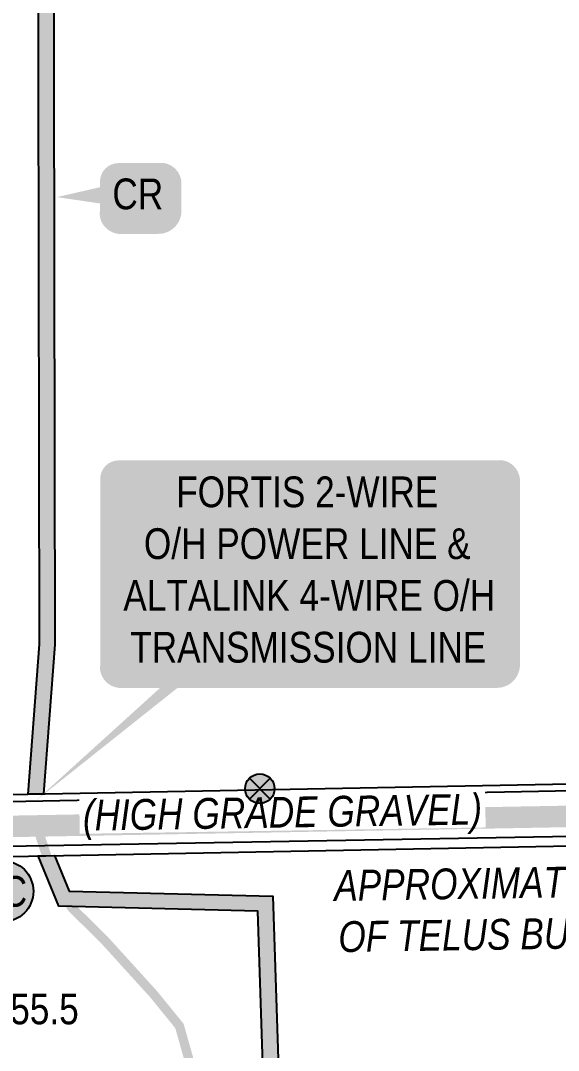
# Model space of a CAD drawing. Extents: x 72365 to 80261, y 6000112 to 6008999.
# Drawn here: x 75255.8 to 75430.7, y 6001828 to 6002162.9 of the extents above; entities that cross this region are included whole.
import ezdxf
from ezdxf.enums import TextEntityAlignment as Align

# ---------------------------------------------------------------- set-up
doc = ezdxf.new("R2010")
doc.units = 0
doc.header["$LTSCALE"] = 5
doc.header["$PDSIZE"] = 2.5
doc.linetypes.add('COOP2', pattern=[10, 5, -1, 0, -1, 0, -1, 0, -1, 0, -1])
doc.layers.get('Defpoints').update_dxf_attribs({"color": 9})
for name, color, linetype in [('AS-POWER', 104, 'foc-POWER'), ('AS-POWER-EXISTING-PP', 72, 'Continuous'), ('AS-POWER-T', 104, 'Continuous'), ('AS-ROADS', 254, 'Continuous'), ('AS-TELEPHONE', 224, 'foc-TEL'), ('AS-TELEPHONE-T', 224, 'Continuous'), ('CG-NOTES', 7, 'Continuous'), ('L-SEC', 7, 'Continuous'), ('P-APEX RECON PAY ITEMS', 240, 'Continuous'), ('P-APEX RECON-10m BUFFER', 51, 'COOP2'), ('P-APEX RECON-WORK AREA', 104, 'Continuous')]:
    doc.layers.add(name, color=color, linetype=linetype)
doc.layers.add('P-APEX RECON-TWS-T', color=104, linetype='Continuous', lineweight=9)
doc.layers.add('T-TEXT', color=48, linetype='Continuous', lineweight=18)
doc.styles.add('100L', font='ARIALN.TTF', dxfattribs={"height": 2})
doc.styles.add('175L', font='ARIALN.TTF', dxfattribs={"height": 20})
doc.styles.add('80', font='ARIALN.TTF', dxfattribs={"height": 10})
doc.styles.add('80CG', font='ARIALN.TTF', dxfattribs={"height": 10})
doc.styles.add('80LS', font='ARIALNI.TTF', dxfattribs={"height": 10})
doc.styles.add('foc-LtypeFont', font='ARIALN.TTF', dxfattribs={"height": 7.35})
doc.linetypes.add('foc-POWER', pattern='A,6,-1,["P",foc-LtypeFont,S=0.2,R=0,X=-0.625,Y=-0.75],-1.24,4', length=12.24)
doc.linetypes.add('foc-TEL', pattern='A,2,-1,["T",foc-LtypeFont,S=0.2,R=0,X=-0.425,Y=-0.75],-1.24,8', length=12.24)
doc.dimstyles.new('Compass 5 000', dxfattribs={"dimscale": 5, "dimtxt": 9, "dimasz": 2, "dimexe": 0.2, "dimexo": 0.0625, "dimgap": 0.5, "dimtad": 0, "dimtih": 1, "dimtoh": 1, "dimzin": 0, "dimdsep": 46, "dimtxsty": '80CG', "dimcen": 0.1, "dimse1": 1, "dimse2": 1, "dimclrd": 256, "dimclrt": 256, "dimaunit": 1, "dimadec": 4, "dimazin": 0, "dimtfac": 0.06, "dimtofl": 0, "dimtmove": 0, "dimatfit": 1, "dimfxl": 0.2, "dimtolj": 1, "dimtzin": 0, "dimlwd": -1, "dimarcsym": 0})

# ---------------------------------------------------------------- blocks, each defined once
blk = doc.blocks.new('POWERPOLE')
h = blk.add_hatch(color=255)
edge = h.paths.add_edge_path()
edge.add_arc((0, 0), 0.96, 0, 360)
at = {"linetype": 'Continuous'}
for p, q in [((0.679, -0.679), (-0.679, 0.679)), ((-0.679, -0.679), (0.679, 0.679))]:
    blk.add_line(p, q, dxfattribs=at)
blk.add_circle((0, 0), 0.96, dxfattribs=at)
blk = doc.blocks.new('Access_Point')
h = blk.add_hatch(color=255)
h.dxf.hatch_style = 1
edge = h.paths.add_edge_path()
edge.add_arc((0, 0), 9.99, 0, 360)
at = {"color": 170}
blk.add_circle((0, 0), 9.99, dxfattribs=at)
at = {"color": 170, "style": '175L'}
blk.add_text('AC', height=10, dxfattribs=at).set_placement((0, 0), align=Align.MIDDLE_CENTER)
blk = doc.blocks.new('*U1062')
at = {"true_color": 0xffffa8}
h = blk.add_hatch(color=51, dxfattribs=at)
edge = h.paths.add_edge_path()
edge.add_line((-6.5, -11.5), (6.5, -11.5))
edge.add_arc((6.5, -5.5), 6, 270, 360)
edge.add_line((12.5, -5.5), (12.5, 4))
edge.add_arc((6.5, 4), 6, 0, 90)
edge.add_line((6.5, 10), (-6.5, 10))
edge.add_arc((-6.5, 4), 6, 90, 180)
edge.add_line((-12.5, 4), (-12.5, -5.5))
edge.add_arc((-6.5, -5.5), 6, 180, 270)
at = {"color": 240, "flags": 128}
blk.add_lwpolyline([(-6.5, -11.5, 3, 3, 0), (6.5, -11.5, 3, 3, 0.414214), (12.5, -5.5, 3, 3, 0), (12.5, 4, 3, 0, 0.414214), (6.5, 10, 0, 0, 0), (-6.5, 10, 0, 0, 0.414214), (-12.5, 4, 0, 0, 0), (-12.5, -5.5, 0, 3, 0.414214)], format="xyseb", close=True, dxfattribs=at)
for points in [[(-26.47, -1.05, 0, 10, 0), (0, 0, 5, 5, 0)], [(5.45, -7.08, 0, 10, 0), (0, 0, 5, 5, 0)]]:
    blk.add_lwpolyline(points, format="xyseb", dxfattribs=at)
at = {"color": 4, "style": '80'}
blk.add_attdef('OTHER_001', (-14.7, -5), '', height=10, dxfattribs=at)
blk = doc.blocks.new('*D1063')
at = {"layer": 'Defpoints', "color": 0, "transparency": 16777216}
for p in [(75195.36, 6001841.99), (75200.34, 6001842.36), (75200.52, 6001839.92)]:
    blk.add_point(p, dxfattribs=at)
at = {"layer": 'P-APEX RECON-TWS-T', "transparency": 16777216}
for p, q in [((75185.57, 6001838.8), (75175.6, 6001838.05)), ((75210.5, 6001840.67), (75220.47, 6001841.42))]:
    blk.add_line(p, q, dxfattribs=at)
for points in [[(75210.37, 6001842.33), (75210.62, 6001839.01), (75200.52, 6001839.92)], [(75185.45, 6001840.46), (75185.7, 6001837.14), (75195.54, 6001839.55)]]:
    blk.add_solid(points, dxfattribs=at)
at = {"layer": 'P-APEX RECON-TWS-T', "transparency": 16777216, "insert": (75248.62, 6001841.42), "char_height": 10, "attachment_point": 5, "style": '80CG'}
blk.add_mtext('\\A1;5.0X155.5', dxfattribs=at)
blk = doc.blocks.new('*U1214')
h = blk.add_hatch(color=255)
edge = h.paths.add_edge_path()
edge.add_line((-61.5, -37), (61.5, -37))
edge.add_arc((61.5, -31), 6, 270, 360)
edge.add_line((67.5, -31), (67.5, 29.5))
edge.add_arc((61.5, 29.5), 6, 0, 90)
edge.add_line((61.5, 35.5), (-61.5, 35.5))
edge.add_arc((-61.5, 29.5), 6, 90, 180)
edge.add_line((-67.5, 29.5), (-67.5, -31))
edge.add_arc((-61.5, -31), 6, 180, 270)
at = {"color": 104, "flags": 128}
blk.add_lwpolyline([(-61.5, -37, 3, 3, 0), (61.5, -37, 3, 3, 0.414214), (67.5, -31, 3, 3, 0), (67.5, 29.5, 3, 0, 0.414214), (61.5, 35.5, 0, 0, 0), (-61.5, 35.5, 0, 0, 0.414214), (-67.5, 29.5, 0, 0, 0), (-67.5, -31, 0, 3, 0.414214)], format="xyseb", close=True, dxfattribs=at)
blk.add_lwpolyline([(-88.61, -75.29, 0, 7.5, 0), (0, 0, 0, 0, 0)], format="xyseb", dxfattribs=at)
at = {"color": 104, "style": '80'}
blk.add_attdef('ENTER_TEXT_001', (-26.85, -4.92), '', height=10, dxfattribs=at)

msp = doc.modelspace()

# ---------------------------------------------------------------- hatches: boundary and pattern name
at = {"layer": 'P-APEX RECON-10m BUFFER'}
h = msp.add_hatch(color=256, dxfattribs=at)
h.dxf.hatch_style = 1
h.paths.add_polyline_path([(75305.711, 6002716.646), (75305.805, 6002709.949), (75285.823, 6002709.668), (75285.801, 6002711.255), (75265.622, 6002703.514), (75266.939, 6001959.971), (75263.298, 6001911.414), (75258.281, 6001911.318), (75261.943, 6001960.154), (75260.62, 6002706.946), (75284.927, 6002716.271)])
h = msp.add_hatch(color=256, dxfattribs=at)
h.dxf.hatch_style = 1
h.paths.add_polyline_path([(75283.933, 6001710.061), (75283.724, 6001716.019), (75280.209, 6001720.075), (75287.759, 6001726.619), (75293.586, 6001719.897), (75293.926, 6001710.215), (75296.446, 6001710.254), (75296.273, 6001724.744), (75335.85, 6001786.885), (75332.989, 6001873.288), (75268.219, 6001874.859), (75261.515, 6001891.273), (75266.87, 6001891.375), (75271.608, 6001879.774), (75337.826, 6001878.168), (75340.895, 6001785.505), (75301.286, 6001723.315), (75301.501, 6001705.335), (75755.114, 6001712.327), (75772.158, 6001728.517), (75771.955, 6001740.891), (75791.936, 6001741.22), (75792.264, 6001721.239), (75778.771, 6001721.017), (75759.167, 6001702.397), (75301.349, 6001695.34), (75301.426, 6001690.345), (75281.445, 6001690.037), (75281.368, 6001695.032), (75229.925, 6001694.239), (75230.002, 6001689.244), (75225.067, 6001689.168), (75242.039, 6001073.632), (75168.437, 6001013.735), (75172.336, 6000811.5), (75162.345, 6000811.34), (75158.353, 6001018.411), (75231.916, 6001078.275), (75215.076, 6001689.014), (75210.021, 6001688.936), (75209.944, 6001693.931), (75143.036, 6001692.9), (75137.77, 6001851.575), (75132.777, 6001851.409), (75132.114, 6001871.381), (75137.107, 6001871.547), (75136.748, 6001882.374), (75094.119, 6001882.339), (75091.388, 6001888.038), (75096.878, 6001888.142), (75097.264, 6001887.337), (75136.582, 6001887.37), (75136.531, 6001888.896), (75146.522, 6001889.086), (75147.093, 6001871.878), (75152.086, 6001872.044), (75152.749, 6001852.072), (75147.756, 6001851.906), (75152.697, 6001703.042), (75209.79, 6001703.922), (75209.713, 6001708.917), (75229.694, 6001709.225), (75229.771, 6001704.23), (75281.214, 6001705.023), (75281.137, 6001710.018)])

# ---------------------------------------------------------------- linework, layer by layer
at = {"layer": 'AS-POWER', "flags": 128}
msp.add_lwpolyline([(73353.11, 6002005.063), (73365.997, 6002002.758), (73369.655, 6002002.658), (73369.642, 6002006.265), (73369.603, 6002021.003), (73429.254, 6002021.789), (73428.052, 6001957.015), (73429.341, 6001896.254), (73440.745, 6001881.311), (73470.999, 6001881.617), (73529.407, 6001881.619), (73544.331, 6001881.981), (73713.827, 6001883.778), (73900.593, 6001887.884), (74077.963, 6001890.823), (74258.684, 6001893.815), (74437.273, 6001896.774), (74621.957, 6001899.832), (74805.118, 6001902.864), (74997.262, 6001904.201), (75094.691, 6001907.228), (75157.325, 6001907.098), (76730.579, 6001937.765), (76896.029, 6001939.893), (77572.642, 6001948.512), (78361.451, 6001958.931)], dxfattribs=at)
at = {"layer": 'AS-ROADS', "flags": 128}
for points, const_width in [([(78361.593, 6001949.679), (77440.507, 6001937.551), (76616.357, 6001927.393), (75726.399, 6001909.333), (74682.957, 6001890.643), (73345.368, 6001870.983), (72430.766, 6001854.565)], 7), ([(75311.037, 6001823.364), (75307.485, 6001835.938), (75299.195, 6001846.146), (75282.909, 6001864.093), (75272.547, 6001874.301), (75266.774, 6001883.769), (75260.853, 6001901.669)], 2.998)]:
    msp.add_lwpolyline(points, dxfattribs=dict(at, const_width=const_width))
at = {"layer": 'AS-TELEPHONE', "flags": 128}
msp.add_lwpolyline([(73336.098, 6001861.043), (74904.552, 6001886.328), (74936.126, 6001887.221), (75117.625, 6001891.831), (75159.772, 6001892.833), (76761.381, 6001921.193), (76833.762, 6001922.311), (77695.436, 6001933.062), (77781.664, 6001934.523), (78361.7, 6001942.692)], dxfattribs=at)
at = {"layer": 'L-SEC', "flags": 128}
for points in [[(74996.189, 6001906.334), (75798.684, 6001921.596)], [(74996.511, 6001886.233), (75799.066, 6001901.496)]]:
    msp.add_lwpolyline(points, dxfattribs=at)
at = {"layer": 'P-APEX RECON-WORK AREA', "flags": 128}
msp.add_lwpolyline([(75305.711, 6002716.646), (75305.805, 6002709.949), (75285.823, 6002709.668), (75285.801, 6002711.255), (75265.622, 6002703.514), (75266.939, 6001959.971), (75263.298, 6001911.414), (75258.281, 6001911.318), (75261.943, 6001960.154), (75260.62, 6002706.946), (75284.927, 6002716.271)], close=True, dxfattribs=at)
msp.add_lwpolyline([(75335.85, 6001786.885), (75332.989, 6001873.288), (75268.219, 6001874.859), (75261.515, 6001891.273), (75266.87, 6001891.375), (75271.608, 6001879.774), (75337.826, 6001878.168), (75340.895, 6001785.505)], dxfattribs=at)

# ---------------------------------------------------------------- block references
at = {"layer": 'CG-NOTES', "xscale": 0.9983371498429935, "yscale": 0.9983371498429935, "zscale": 0.9983371498429935}
msp.add_blockref('Access_Point', (75250, 6001879.738), dxfattribs=at)
at = {"layer": 'P-APEX RECON PAY ITEMS'}
ref = msp.add_blockref('*U1062', (75294.133, 6002106.572), dxfattribs=at)
ref.add_attrib('OTHER_001', 'CR', (75285.671, 6002101.569), dxfattribs={"layer": '0', "color": 4, "height": 10, "style": '80'})

# ---------------------------------------------------------------- texts
at = {"layer": 'AS-TELEPHONE-T', "insert": (75357.695, 6001886.598), "char_height": 10, "attachment_point": 1, "rotation": 0.87296, "style": '100L'}
msp.add_mtext_dynamic_manual_height_columns('\\pi0.05;{\\fArial Narrow|b0|i1|c0|p34;APPROXIMATE LOCATION\\P\\pi1.1414;OF TELUS BURIED CABLE}', width=144.95675, gutter_width=50, heights=[0], dxfattribs=at)

# ---------------------------------------------------------------- dimensions: what is measured, and where the dimension line sits
at = {"layer": 'P-APEX RECON-TWS-T'}
dim = msp.add_aligned_dim(p1=(75195.36, 6001841.987), p2=(75200.342, 6001842.361), distance=-2.447, text='5.0X155.5', dimstyle='Compass 5 000', dxfattribs=at)
dim.commit()
dim.dimension.update_dxf_attribs({"geometry": '*D1063', "text_midpoint": (75248.62, 6001841.419)})

# ---------------------------------------------------------------- next in the draw order: texts
at = {"layer": 'T-TEXT', "insert": (75340.9, 6001910.466), "char_height": 10, "width": 130.0263, "attachment_point": 2, "rotation": 0.9005, "style": '80LS', "bg_fill": 3, "box_fill_scale": 1.1, "bg_fill_color": 256, "bg_fill_transparency": 0}
msp.add_mtext('(HIGH GRADE GRAVEL)', dxfattribs=at)

# ---------------------------------------------------------------- next in the draw order: block references
at = {"layer": 'AS-POWER-EXISTING-PP', "xscale": 4.995841144999963, "yscale": 4.995841144999963, "zscale": 4.995841144999963}
msp.add_blockref('POWERPOLE', (75333.64, 6001913.116), dxfattribs=at)
at = {"layer": 'AS-POWER-T'}
ref = msp.add_blockref('*U1214', (75349.228, 6001984.397), dxfattribs=at)
ref.add_attrib('ENTER_TEXT_001', 'FORTIS 2-WIRE', (75306.414, 6002004.659), dxfattribs={"layer": '0', "color": 104, "height": 10, "style": '80'})
ref.add_attrib('ENTER_TEXT_002', 'O/H POWER LINE &', (75295.916, 6001987.815), dxfattribs={"layer": '0', "color": 104, "height": 10, "style": '80'})
ref.add_attrib('ENTER_TEXT_003', 'ALTALINK 4-WIRE O/H', (75289.234, 6001970.971), dxfattribs={"layer": '0', "color": 104, "height": 10, "style": '80'})
ref.add_attrib('ENTER_TEXT_004', 'TRANSMISSION LINE', (75291.472, 6001954.127), dxfattribs={"layer": '0', "color": 104, "height": 10, "style": '80'})

doc.saveas('drawing.dxf')
